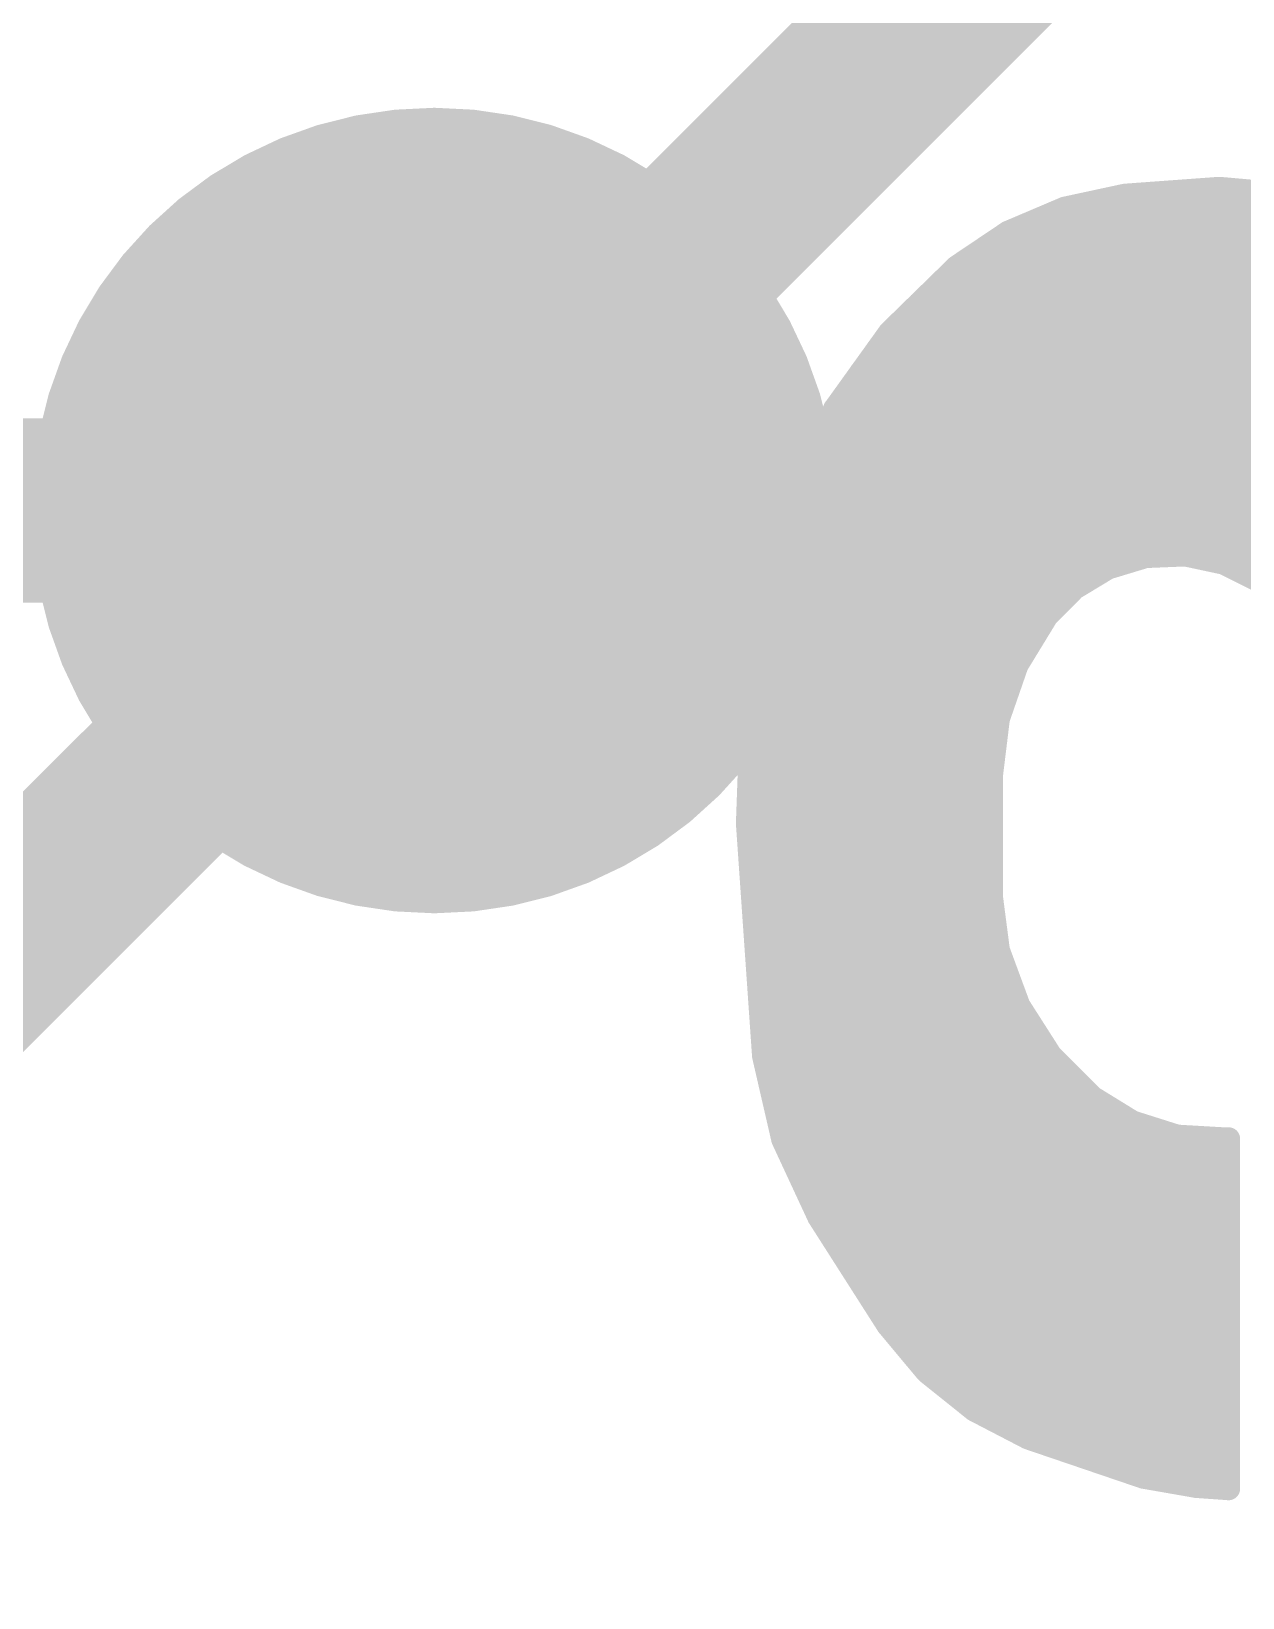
# Model space of a CAD drawing. Extents: x -0.9 to 39.5, y -0.1 to 25.5.
# Drawn here: x 5.016 to 6.353, y 2.991 to 4.72 of the extents above; entities that cross this region are included whole.
import ezdxf

# ---------------------------------------------------------------- set-up
doc = ezdxf.new("R2010")
doc.units = 0
for name, color, linetype in [('1', 12, 'CONTINUOUS'), ('16', 132, 'CONTINUOUS'), ('18', 110, 'CONTINUOUS'), ('22', 40, 'CONTINUOUS')]:
    doc.layers.add(name, color=color, linetype=linetype)

# ---------------------------------------------------------------- blocks, each defined once
blk = doc.blocks.new('ROUNDV')
at = {"const_width": 0.5}
blk.add_lwpolyline([(0, -0.25, 1), (0, 0.25, 1), (0, -0.25)], format="xyb", dxfattribs=at)

msp = doc.modelspace()

# ---------------------------------------------------------------- linework, layer by layer
at = {"layer": '1', "const_width": 0.2032}
for points in [[(6.35, 5.08), (5.461, 4.191)], [(3.81, 2.54), (5.461, 4.191)]]:
    msp.add_lwpolyline(points, dxfattribs=at)
at = {"layer": '1', "const_width": 0.1016}
for points in [[(5.4969, 4.1551, 1), (5.4251, 4.2269)], [(5.4251, 4.2269, 1), (5.4969, 4.1551)]]:
    msp.add_lwpolyline(points, format="xyb", dxfattribs=at)
at = {"layer": '16', "const_width": 0.2032}
msp.add_lwpolyline([(4.699, 4.191), (5.461, 4.191)], dxfattribs=at)
at = {"layer": '16', "const_width": 0.1016}
msp.add_lwpolyline([(5.461, 4.1402, 1), (5.461, 4.2418)], format="xyb", dxfattribs=at)
at = {"layer": '22', "const_width": 0.0254}
for points in [[(6.1566, 4.5247), (6.223, 4.539)], [(6.223, 4.539), (6.3271, 4.5466)], [(6.3271, 4.5466), (6.4326, 4.5372)], [(6.094, 4.4981), (6.1566, 4.5247)], [(6.1483, 4.5212), (6.48, 4.5212)], [(6.0376, 4.4602), (6.094, 4.4981)], [(6.0905, 4.4958), (6.5453, 4.4958)], [(6.0528, 4.4704), (6.5824, 4.4704)], [(5.9633, 4.3876), (6.0376, 4.4602)], [(6.022, 4.445), (6.6091, 4.445)], [(5.996, 4.4196), (6.6278, 4.4196)], [(5.9027, 4.3032), (5.9633, 4.3876)], [(5.97, 4.3942), (6.6465, 4.3942)], [(5.9498, 4.3688), (6.6638, 4.3688)], [(5.9315, 4.3434), (6.6774, 4.3434)], [(6.0528, 4.2367), (6.3856, 4.3485)], [(6.3932, 4.3383), (6.0681, 4.2291)], [(5.9133, 4.318), (6.3328, 4.318)], [(6.2948, 4.318), (6.4285, 4.318)], [(5.8575, 4.2097), (5.9027, 4.3032)], [(5.8975, 4.2926), (6.2571, 4.2926)], [(6.2192, 4.2926), (6.4433, 4.2926)], [(5.8853, 4.2672), (6.1815, 4.2672)], [(6.1436, 4.2672), (6.458, 4.2672)], [(5.873, 4.2418), (6.1059, 4.2418)], [(6.068, 4.2418), (6.4728, 4.2418)], [(5.9614, 3.8252), (6.0528, 4.2367)], [(6.0681, 4.2291), (5.9792, 3.8354)], [(5.8293, 4.1097), (5.8575, 4.2097)], [(5.8608, 4.2164), (6.0652, 4.2164)], [(6.0483, 4.2164), (6.4876, 4.2164)], [(5.8523, 4.191), (6.0595, 4.191)], [(6.0426, 4.191), (6.5023, 4.191)], [(5.8451, 4.1656), (6.0538, 4.1656)], [(6.037, 4.1656), (6.5171, 4.1656)], [(5.8379, 4.1402), (6.048, 4.1402)], [(6.0314, 4.1402), (6.2459, 4.1402)], [(6.2459, 4.1402), (6.2043, 4.1276)], [(6.2895, 4.142), (6.2459, 4.1402)], [(6.3321, 4.1329), (6.2895, 4.142)], [(6.2981, 4.1402), (6.5319, 4.1402)], [(6.2043, 4.1276), (6.1671, 4.1051)], [(6.3711, 4.1134), (6.3321, 4.1329)], [(5.8111, 3.9782), (5.8293, 4.1097)], [(5.8307, 4.1148), (6.0423, 4.1148)], [(6.0257, 4.1148), (6.1831, 4.1148)], [(6.1671, 4.1051), (6.1366, 4.0742)], [(5.8265, 4.0894), (6.0366, 4.0894)], [(6.0201, 4.0894), (6.1516, 4.0894)], [(6.1366, 4.0742), (6.1039, 4.0206)], [(5.823, 4.064), (6.0308, 4.064)], [(6.0144, 4.064), (6.1304, 4.064)], [(5.8194, 4.0386), (6.0251, 4.0386)], [(6.0088, 4.0386), (6.1149, 4.0386)], [(6.1039, 4.0206), (6.0833, 3.9612)], [(5.8159, 4.0132), (6.0194, 4.0132)], [(6.0032, 4.0132), (6.1014, 4.0132)], [(5.8124, 3.9878), (6.0136, 3.9878)], [(5.9975, 3.9878), (6.0925, 3.9878)], [(5.8064, 3.8456), (5.8111, 3.9782)], [(5.8105, 3.9624), (6.0079, 3.9624)], [(5.9919, 3.9624), (6.0837, 3.9624)], [(6.0833, 3.9612), (6.0757, 3.8989)], [(5.8096, 3.937), (6.0021, 3.937)], [(5.9862, 3.937), (6.0804, 3.937)], [(5.8087, 3.9116), (5.9964, 3.9116)], [(5.9806, 3.9116), (6.0773, 3.9116)], [(6.0757, 3.8989), (6.0757, 3.7643)], [(5.8078, 3.8862), (5.9907, 3.8862)], [(5.9749, 3.8862), (6.0757, 3.8862)], [(5.8069, 3.8608), (5.9849, 3.8608)], [(5.9693, 3.8608), (6.0757, 3.8608)], [(5.8242, 3.589), (5.8064, 3.8456)], [(5.8071, 3.8354), (5.9792, 3.8354)], [(6.3373, 3.1115), (5.9614, 3.8252)], [(5.9637, 3.8354), (6.0757, 3.8354)], [(5.9792, 3.8354), (6.3373, 3.1115)], [(5.8089, 3.81), (5.9918, 3.81)], [(5.9694, 3.81), (6.0757, 3.81)], [(5.8106, 3.7846), (6.0043, 3.7846)], [(5.9828, 3.7846), (6.0757, 3.7846)], [(5.8124, 3.7592), (6.0169, 3.7592)], [(5.9962, 3.7592), (6.0764, 3.7592)], [(6.0757, 3.7643), (6.0833, 3.7059)], [(5.8142, 3.7338), (6.0295, 3.7338)], [(6.0095, 3.7338), (6.0797, 3.7338)], [(5.8159, 3.7084), (6.042, 3.7084)], [(6.0229, 3.7084), (6.083, 3.7084)], [(6.0833, 3.7059), (6.1059, 3.6446)], [(5.8177, 3.683), (6.0546, 3.683)], [(6.0363, 3.683), (6.0917, 3.683)], [(5.8194, 3.6576), (6.0672, 3.6576)], [(6.0497, 3.6576), (6.1011, 3.6576)], [(6.1059, 3.6446), (6.1411, 3.5895)], [(5.8212, 3.6322), (6.0797, 3.6322)], [(6.0631, 3.6322), (6.1138, 3.6322)], [(5.823, 3.6068), (6.0923, 3.6068)], [(6.0764, 3.6068), (6.1301, 3.6068)], [(5.8454, 3.4969), (5.8242, 3.589)], [(6.1411, 3.5895), (6.1874, 3.5433)], [(5.826, 3.5814), (6.1048, 3.5814)], [(6.0898, 3.5814), (6.1492, 3.5814)], [(5.8318, 3.556), (6.1174, 3.556)], [(6.1032, 3.556), (6.1747, 3.556)], [(6.1874, 3.5433), (6.2314, 3.5162)], [(5.8377, 3.5306), (6.13, 3.5306)], [(6.1166, 3.5306), (6.208, 3.5306)], [(6.2314, 3.5162), (6.2806, 3.5006)], [(5.8435, 3.5052), (6.1425, 3.5052)], [(5.8852, 3.4112), (5.8454, 3.4969)], [(6.1299, 3.5052), (6.2661, 3.5052)], [(6.2806, 3.5006), (6.3322, 3.4976)], [(6.3322, 3.4976), (6.3373, 3.4976)], [(6.3373, 3.4976), (6.3373, 3.1115)], [(5.8534, 3.4798), (6.1551, 3.4798)], [(6.1433, 3.4798), (6.3373, 3.4798)], [(5.8652, 3.4544), (6.1677, 3.4544)], [(6.1567, 3.4544), (6.3373, 3.4544)], [(5.8769, 3.429), (6.1802, 3.429)], [(6.1701, 3.429), (6.3373, 3.429)], [(5.9614, 3.2918), (5.8852, 3.4112)], [(5.8901, 3.4036), (6.1928, 3.4036)], [(6.1835, 3.4036), (6.3373, 3.4036)], [(5.9063, 3.3782), (6.2054, 3.3782)], [(6.1968, 3.3782), (6.3373, 3.3782)], [(5.9225, 3.3528), (6.2179, 3.3528)], [(6.2102, 3.3528), (6.3373, 3.3528)], [(5.9387, 3.3274), (6.2305, 3.3274)], [(6.2236, 3.3274), (6.3373, 3.3274)], [(5.9549, 3.302), (6.2431, 3.302)], [(6.0044, 3.2403), (5.9614, 3.2918)], [(6.237, 3.302), (6.3373, 3.302)], [(5.9741, 3.2766), (6.2556, 3.2766)], [(6.2503, 3.2766), (6.3373, 3.2766)], [(5.9954, 3.2512), (6.2682, 3.2512)], [(6.0568, 3.1983), (6.0044, 3.2403)], [(6.2637, 3.2512), (6.3373, 3.2512)], [(6.0225, 3.2258), (6.2808, 3.2258)], [(6.2771, 3.2258), (6.3373, 3.2258)], [(6.0542, 3.2004), (6.2933, 3.2004)], [(6.1163, 3.1674), (6.0568, 3.1983)], [(6.2905, 3.2004), (6.3373, 3.2004)], [(6.1017, 3.175), (6.3059, 3.175)], [(6.3039, 3.175), (6.3373, 3.175)], [(6.2433, 3.1242), (6.1163, 3.1674)], [(6.1686, 3.1496), (6.3185, 3.1496)], [(6.3172, 3.1496), (6.3373, 3.1496)], [(6.3017, 3.114), (6.2433, 3.1242)], [(6.2433, 3.1242), (6.331, 3.1242)], [(6.3306, 3.1242), (6.3373, 3.1242)], [(6.3373, 3.1115), (6.3017, 3.114)]]:
    msp.add_lwpolyline(points, dxfattribs=at)
at = {"layer": '22', "const_width": 0.0127}
for points in [[(6.2225, 4.5453, 1), (6.2235, 4.5327)], [(6.2243, 4.5328, 1), (6.2217, 4.5452)], [(6.3277, 4.5529, 1), (6.3265, 4.5403)], [(6.3276, 4.5403, 1), (6.3266, 4.5529)], [(6.1483, 4.5276, 1), (6.1483, 4.5149)], [(6.1552, 4.5309, 1), (6.1579, 4.5185)], [(6.159, 4.5189, 1), (6.1541, 4.5306)], [(6.0905, 4.5022, 1), (6.0905, 4.4894)], [(6.0915, 4.504, 1), (6.0965, 4.4923)], [(6.0975, 4.4929, 1), (6.0905, 4.5034)], [(6.0528, 4.4768, 1), (6.0528, 4.4641)], [(6.0341, 4.4655, 1), (6.0411, 4.4549)], [(6.042, 4.4557, 1), (6.0332, 4.4647)], [(6.022, 4.4514, 1), (6.022, 4.4386)], [(5.996, 4.426, 1), (5.996, 4.4132)], [(5.9589, 4.3921, 1), (5.9677, 4.3831)], [(5.9685, 4.3839, 1), (5.9581, 4.3913)], [(5.97, 4.4006, 1), (5.97, 4.3879)], [(5.9498, 4.3752, 1), (5.9498, 4.3624)], [(5.9315, 4.3498, 1), (5.9315, 4.337)], [(5.9133, 4.3244, 1), (5.9133, 4.3117)], [(6.2948, 4.3244, 1), (6.2948, 4.3117)], [(6.3328, 4.3117, 1), (6.3328, 4.3244)], [(5.8975, 4.299, 1), (5.8975, 4.2862)], [(5.8975, 4.3069, 1), (5.9078, 4.2995)], [(5.9084, 4.3005, 1), (5.8969, 4.306)], [(6.2192, 4.299, 1), (6.2192, 4.2862)], [(6.2571, 4.2862, 1), (6.2571, 4.299)], [(5.8853, 4.2736, 1), (5.8853, 4.2608)], [(6.1436, 4.2736, 1), (6.1436, 4.2608)], [(6.1815, 4.2608, 1), (6.1815, 4.2736)], [(5.873, 4.2482, 1), (5.873, 4.2355)], [(6.068, 4.2482, 1), (6.068, 4.2355)], [(6.1059, 4.2355, 1), (6.1059, 4.2482)], [(6.0508, 4.2427, 1), (6.0548, 4.2307)], [(6.059, 4.2353, 1), (6.0466, 4.2381)], [(6.0661, 4.2351, 1), (6.0701, 4.2231)], [(6.0743, 4.2277, 1), (6.0619, 4.2305)], [(5.8518, 4.2124, 1), (5.8633, 4.2069)], [(5.8637, 4.2079, 1), (5.8514, 4.2114)], [(5.8608, 4.2228, 1), (5.8608, 4.21)], [(6.0483, 4.2228, 1), (6.0483, 4.21)], [(6.0652, 4.21, 1), (6.0652, 4.2228)], [(5.8523, 4.1974, 1), (5.8523, 4.1846)], [(6.0426, 4.1974, 1), (6.0426, 4.1846)], [(6.0595, 4.1846, 1), (6.0595, 4.1974)], [(5.8451, 4.172, 1), (5.8451, 4.1593)], [(6.037, 4.172, 1), (6.037, 4.1593)], [(6.0538, 4.1593, 1), (6.0538, 4.172)], [(5.8379, 4.1466, 1), (5.8379, 4.1338)], [(6.0314, 4.1466, 1), (6.0314, 4.1338)], [(6.048, 4.1338, 1), (6.048, 4.1466)], [(6.2456, 4.1465, 1), (6.2462, 4.1339)], [(6.2477, 4.1341, 1), (6.2441, 4.1463)], [(6.2459, 4.1338, 1), (6.2459, 4.1466)], [(6.2908, 4.1483, 1), (6.2882, 4.1358)], [(6.2897, 4.1357, 1), (6.2892, 4.1484)], [(6.2981, 4.1466, 1), (6.2981, 4.1338)], [(6.2025, 4.1337, 1), (6.2062, 4.1215)], [(6.2076, 4.1222, 1), (6.201, 4.133)], [(6.335, 4.1386, 1), (6.3293, 4.1272)], [(6.3308, 4.1267, 1), (6.3335, 4.1391)], [(5.8356, 4.1088, 1), (5.823, 4.1106)], [(5.8232, 4.1114, 1), (5.8354, 4.108)], [(5.8307, 4.1212, 1), (5.8307, 4.1084)], [(6.0257, 4.1212, 1), (6.0257, 4.1084)], [(6.0423, 4.1084, 1), (6.0423, 4.1212)], [(6.1638, 4.1106, 1), (6.1704, 4.0997)], [(6.1716, 4.1007, 1), (6.1626, 4.1096)], [(6.1831, 4.1084, 1), (6.1831, 4.1212)], [(5.8265, 4.0958, 1), (5.8265, 4.0831)], [(6.0201, 4.0958, 1), (6.0201, 4.0831)], [(6.0366, 4.0831, 1), (6.0366, 4.0958)], [(6.1516, 4.0831, 1), (6.1516, 4.0958)], [(6.1321, 4.0787, 1), (6.1411, 4.0697)], [(6.142, 4.0709, 1), (6.1312, 4.0775)], [(5.823, 4.0704, 1), (5.823, 4.0576)], [(6.0144, 4.0704, 1), (6.0144, 4.0576)], [(6.0308, 4.0576, 1), (6.0308, 4.0704)], [(6.1304, 4.0576, 1), (6.1304, 4.0704)], [(5.8194, 4.045, 1), (5.8194, 4.0323)], [(6.0088, 4.045, 1), (6.0088, 4.0323)], [(6.0251, 4.0323, 1), (6.0251, 4.045)], [(6.1149, 4.0323, 1), (6.1149, 4.045)], [(6.0985, 4.0239, 1), (6.1094, 4.0173)], [(6.1099, 4.0185, 1), (6.0979, 4.0226)], [(5.8159, 4.0196, 1), (5.8159, 4.0069)], [(6.0032, 4.0196, 1), (6.0032, 4.0069)], [(6.0194, 4.0069, 1), (6.0194, 4.0196)], [(6.1014, 4.0069, 1), (6.1014, 4.0196)], [(5.8124, 3.9941, 1), (5.8124, 3.9815)], [(5.9975, 3.9941, 1), (5.9975, 3.9815)], [(6.0136, 3.9815, 1), (6.0136, 3.9941)], [(6.0925, 3.9815, 1), (6.0925, 3.9941)], [(5.8174, 3.978, 1), (5.8047, 3.9785)], [(5.8048, 3.9791, 1), (5.8174, 3.9774)], [(5.8105, 3.9688, 1), (5.8105, 3.9561)], [(5.9919, 3.9688, 1), (5.9919, 3.9561)], [(6.0079, 3.9561, 1), (6.0079, 3.9688)], [(6.0896, 3.9605, 1), (6.077, 3.962)], [(6.0773, 3.9633, 1), (6.0893, 3.9592)], [(6.0837, 3.9561, 1), (6.0837, 3.9688)], [(5.8096, 3.9434, 1), (5.8096, 3.9307)], [(5.9862, 3.9434, 1), (5.9862, 3.9307)], [(6.0021, 3.9307, 1), (6.0021, 3.9434)], [(6.0804, 3.9307, 1), (6.0804, 3.9434)], [(5.8087, 3.9179, 1), (5.8087, 3.9053)], [(5.9806, 3.9179, 1), (5.9806, 3.9053)], [(5.9964, 3.9053, 1), (5.9964, 3.9179)], [(6.0773, 3.9053, 1), (6.0773, 3.9179)], [(6.0821, 3.8989, 1), (6.0694, 3.8989)], [(5.8078, 3.8925, 1), (5.8078, 3.8799)], [(5.9749, 3.8925, 1), (5.9749, 3.8799)], [(5.9907, 3.8799, 1), (5.9907, 3.8925)], [(6.0694, 3.8997, 1), (6.082, 3.8981)], [(6.0757, 3.8799, 1), (6.0757, 3.8925)], [(5.8069, 3.8672, 1), (5.8069, 3.8545)], [(5.9693, 3.8672, 1), (5.9693, 3.8545)], [(5.9849, 3.8545, 1), (5.9849, 3.8672)], [(6.0757, 3.8545, 1), (6.0757, 3.8672)], [(5.8127, 3.846, 1), (5.8001, 3.8452)], [(5.8001, 3.8458, 1), (5.8127, 3.8454)], [(5.8071, 3.8418, 1), (5.8071, 3.8291)], [(5.967, 3.8282, 1), (5.9558, 3.8222)], [(5.9637, 3.8418, 1), (5.9637, 3.8291)], [(5.9849, 3.8382, 1), (5.9735, 3.8326)], [(5.973, 3.8368, 1), (5.9854, 3.834)], [(5.9792, 3.8291, 1), (5.9792, 3.8418)], [(6.0757, 3.8291, 1), (6.0757, 3.8418)], [(5.8089, 3.8163, 1), (5.8089, 3.8037)], [(5.9552, 3.8266, 1), (5.9676, 3.8238)], [(5.9694, 3.8163, 1), (5.9694, 3.8037)], [(5.9918, 3.8037, 1), (5.9918, 3.8163)], [(6.0757, 3.8037, 1), (6.0757, 3.8163)], [(5.8106, 3.791, 1), (5.8106, 3.7783)], [(5.9828, 3.791, 1), (5.9828, 3.7783)], [(6.0043, 3.7783, 1), (6.0043, 3.791)], [(6.0757, 3.7783, 1), (6.0757, 3.791)], [(5.8124, 3.7656, 1), (5.8124, 3.7529)], [(5.9962, 3.7656, 1), (5.9962, 3.7529)], [(6.0169, 3.7529, 1), (6.0169, 3.7656)], [(6.082, 3.7651, 1), (6.0694, 3.7635)], [(6.0694, 3.7643, 1), (6.0821, 3.7643)], [(6.0764, 3.7529, 1), (6.0764, 3.7656)], [(5.8142, 3.7401, 1), (5.8142, 3.7275)], [(6.0095, 3.7401, 1), (6.0095, 3.7275)], [(6.0295, 3.7275, 1), (6.0295, 3.7401)], [(6.0797, 3.7275, 1), (6.0797, 3.7401)], [(5.8159, 3.7147, 1), (5.8159, 3.7021)], [(6.0229, 3.7147, 1), (6.0229, 3.7021)], [(6.042, 3.7021, 1), (6.042, 3.7147)], [(6.0893, 3.7081, 1), (6.0773, 3.7037)], [(6.083, 3.7021, 1), (6.083, 3.7147)], [(6.077, 3.7051, 1), (6.0896, 3.7067)], [(5.8177, 3.6894, 1), (5.8177, 3.6767)], [(6.0363, 3.6894, 1), (6.0363, 3.6767)], [(6.0546, 3.6767, 1), (6.0546, 3.6894)], [(6.0917, 3.6767, 1), (6.0917, 3.6894)], [(5.8194, 3.6639, 1), (5.8194, 3.6513)], [(6.0497, 3.6639, 1), (6.0497, 3.6513)], [(6.0672, 3.6513, 1), (6.0672, 3.6639)], [(6.1011, 3.6513, 1), (6.1011, 3.6639)], [(6.1112, 3.648, 1), (6.1005, 3.6411)], [(6.0999, 3.6424, 1), (6.1118, 3.6467)], [(5.8212, 3.6385, 1), (5.8212, 3.6259)], [(6.0631, 3.6385, 1), (6.0631, 3.6259)], [(6.0797, 3.6259, 1), (6.0797, 3.6385)], [(6.1138, 3.6259, 1), (6.1138, 3.6385)], [(5.823, 3.6132, 1), (5.823, 3.6005)], [(6.0764, 3.6132, 1), (6.0764, 3.6005)], [(6.0923, 3.6005, 1), (6.0923, 3.6132)], [(6.1301, 3.6005, 1), (6.1301, 3.6132)], [(5.8304, 3.5904, 1), (5.818, 3.5876)], [(5.8179, 3.5886, 1), (5.8305, 3.5894)], [(6.1456, 3.594, 1), (6.1367, 3.585)], [(6.1358, 3.5861, 1), (6.1465, 3.5929)], [(5.826, 3.5878, 1), (5.826, 3.5751)], [(6.0898, 3.5878, 1), (6.0898, 3.5751)], [(6.1048, 3.5751, 1), (6.1048, 3.5878)], [(6.1492, 3.5751, 1), (6.1492, 3.5878)], [(5.8318, 3.5623, 1), (5.8318, 3.5497)], [(6.1032, 3.5623, 1), (6.1032, 3.5497)], [(6.1174, 3.5497, 1), (6.1174, 3.5623)], [(6.1747, 3.5497, 1), (6.1747, 3.5623)], [(6.1907, 3.5487, 1), (6.1841, 3.5379)], [(6.1829, 3.5388, 1), (6.1919, 3.5478)], [(5.8377, 3.537, 1), (5.8377, 3.5243)], [(6.1166, 3.537, 1), (6.1166, 3.5243)], [(6.13, 3.5243, 1), (6.13, 3.537)], [(6.208, 3.5243, 1), (6.208, 3.537)], [(6.2333, 3.5222, 1), (6.2295, 3.5101)], [(6.228, 3.5108, 1), (6.2347, 3.5216)], [(5.8435, 3.5116, 1), (5.8435, 3.4989)], [(5.8512, 3.4996, 1), (5.8397, 3.4942)], [(6.1299, 3.5116, 1), (6.1299, 3.4989)], [(6.1425, 3.4989, 1), (6.1425, 3.5116)], [(6.2661, 3.4989, 1), (6.2661, 3.5116)], [(6.281, 3.507, 1), (6.2803, 3.4943)], [(6.2787, 3.4946, 1), (6.2825, 3.5067)], [(6.3322, 3.504, 1), (6.3322, 3.4913)], [(6.3437, 3.4976, 1), (6.3309, 3.4976)], [(6.3318, 3.4913, 1), (6.3326, 3.5039)], [(6.3373, 3.4913, 1), (6.3373, 3.504)], [(5.8392, 3.4955, 1), (5.8516, 3.4983)], [(5.8534, 3.4861, 1), (5.8534, 3.4735)], [(6.1433, 3.4861, 1), (6.1433, 3.4735)], [(6.1551, 3.4735, 1), (6.1551, 3.4861)], [(6.3373, 3.4735, 1), (6.3373, 3.4861)], [(5.8652, 3.4607, 1), (5.8652, 3.4481)], [(6.1567, 3.4607, 1), (6.1567, 3.4481)], [(6.1677, 3.4481, 1), (6.1677, 3.4607)], [(6.3373, 3.4481, 1), (6.3373, 3.4607)], [(5.8769, 3.4354, 1), (5.8769, 3.4227)], [(6.1701, 3.4354, 1), (6.1701, 3.4227)], [(6.1802, 3.4227, 1), (6.1802, 3.4354)], [(6.3373, 3.4227, 1), (6.3373, 3.4354)], [(5.8906, 3.4146, 1), (5.8798, 3.4078)], [(5.8794, 3.4085, 1), (5.891, 3.4139)], [(5.8901, 3.4099, 1), (5.8901, 3.3973)], [(6.1835, 3.4099, 1), (6.1835, 3.3973)], [(6.1928, 3.3973, 1), (6.1928, 3.4099)], [(6.3373, 3.3973, 1), (6.3373, 3.4099)], [(5.9063, 3.3845, 1), (5.9063, 3.3719)], [(6.1968, 3.3845, 1), (6.1968, 3.3719)], [(6.2054, 3.3719, 1), (6.2054, 3.3845)], [(6.3373, 3.3719, 1), (6.3373, 3.3845)], [(5.9225, 3.3592, 1), (5.9225, 3.3465)], [(6.2102, 3.3592, 1), (6.2102, 3.3465)], [(6.2179, 3.3465, 1), (6.2179, 3.3592)], [(6.3373, 3.3465, 1), (6.3373, 3.3592)], [(5.9387, 3.3338, 1), (5.9387, 3.3211)], [(6.2236, 3.3338, 1), (6.2236, 3.3211)], [(6.2305, 3.3211, 1), (6.2305, 3.3338)], [(6.3373, 3.3211, 1), (6.3373, 3.3338)], [(5.9549, 3.3083, 1), (5.9549, 3.2957)], [(5.9663, 3.2959, 1), (5.9565, 3.2877)], [(6.237, 3.3083, 1), (6.237, 3.2957)], [(6.2431, 3.2957, 1), (6.2431, 3.3083)], [(6.3373, 3.2957, 1), (6.3373, 3.3083)], [(5.956, 3.2884, 1), (5.9668, 3.2952)], [(5.9741, 3.283, 1), (5.9741, 3.2703)], [(6.2503, 3.283, 1), (6.2503, 3.2703)], [(6.2556, 3.2703, 1), (6.2556, 3.283)], [(6.3373, 3.2703, 1), (6.3373, 3.283)], [(5.9954, 3.2576, 1), (5.9954, 3.2449)], [(6.0084, 3.2453, 1), (6.0005, 3.2354)], [(5.9996, 3.2363, 1), (6.0093, 3.2444)], [(6.2637, 3.2576, 1), (6.2637, 3.2449)], [(6.2682, 3.2449, 1), (6.2682, 3.2576)], [(6.3373, 3.2449, 1), (6.3373, 3.2576)], [(6.0225, 3.2321, 1), (6.0225, 3.2195)], [(6.2771, 3.2321, 1), (6.2771, 3.2195)], [(6.2808, 3.2195, 1), (6.2808, 3.2321)], [(6.3373, 3.2195, 1), (6.3373, 3.2321)], [(6.0542, 3.2067, 1), (6.0542, 3.1941)], [(6.0597, 3.204, 1), (6.0538, 3.1927)], [(6.0528, 3.1934, 1), (6.0607, 3.2033)], [(6.2905, 3.2067, 1), (6.2905, 3.1941)], [(6.2933, 3.1941, 1), (6.2933, 3.2067)], [(6.3373, 3.1941, 1), (6.3373, 3.2067)], [(6.1017, 3.1814, 1), (6.1017, 3.1687)], [(6.3039, 3.1814, 1), (6.3039, 3.1687)], [(6.3059, 3.1687, 1), (6.3059, 3.1814)], [(6.3373, 3.1687, 1), (6.3373, 3.1814)], [(6.1183, 3.1734, 1), (6.1143, 3.1614)], [(6.1134, 3.1618, 1), (6.1192, 3.173)], [(6.1686, 3.1559, 1), (6.1686, 3.1433)], [(6.3172, 3.1559, 1), (6.3172, 3.1433)], [(6.3185, 3.1433, 1), (6.3185, 3.1559)], [(6.3373, 3.1433, 1), (6.3373, 3.1559)], [(6.2444, 3.1305, 1), (6.2422, 3.1179)], [(6.2433, 3.1305, 1), (6.2433, 3.1179)], [(6.2413, 3.1182, 1), (6.2453, 3.1302)], [(6.3306, 3.1305, 1), (6.3306, 3.1179)], [(6.331, 3.1179, 1), (6.331, 3.1305)], [(6.3373, 3.1179, 1), (6.3373, 3.1305)], [(6.3021, 3.1203, 1), (6.3013, 3.1077)], [(6.3006, 3.1077, 1), (6.3028, 3.1203)], [(6.3309, 3.1115, 1), (6.3437, 3.1115)], [(6.3316, 3.1087, 1), (6.343, 3.1143)], [(6.3317, 3.1085, 1), (6.3429, 3.1145)], [(6.3369, 3.1052, 1), (6.3377, 3.1178)]]:
    msp.add_lwpolyline(points, format="xyb", dxfattribs=at)

# ---------------------------------------------------------------- block references
at = {"layer": '18', "xscale": 0.889, "yscale": 0.889}
msp.add_blockref('ROUNDV', (5.461, 4.191), dxfattribs=at)
msp.add_blockref('ROUNDV', (5.461, 4.191), dxfattribs=at)

doc.saveas('drawing.dxf')
